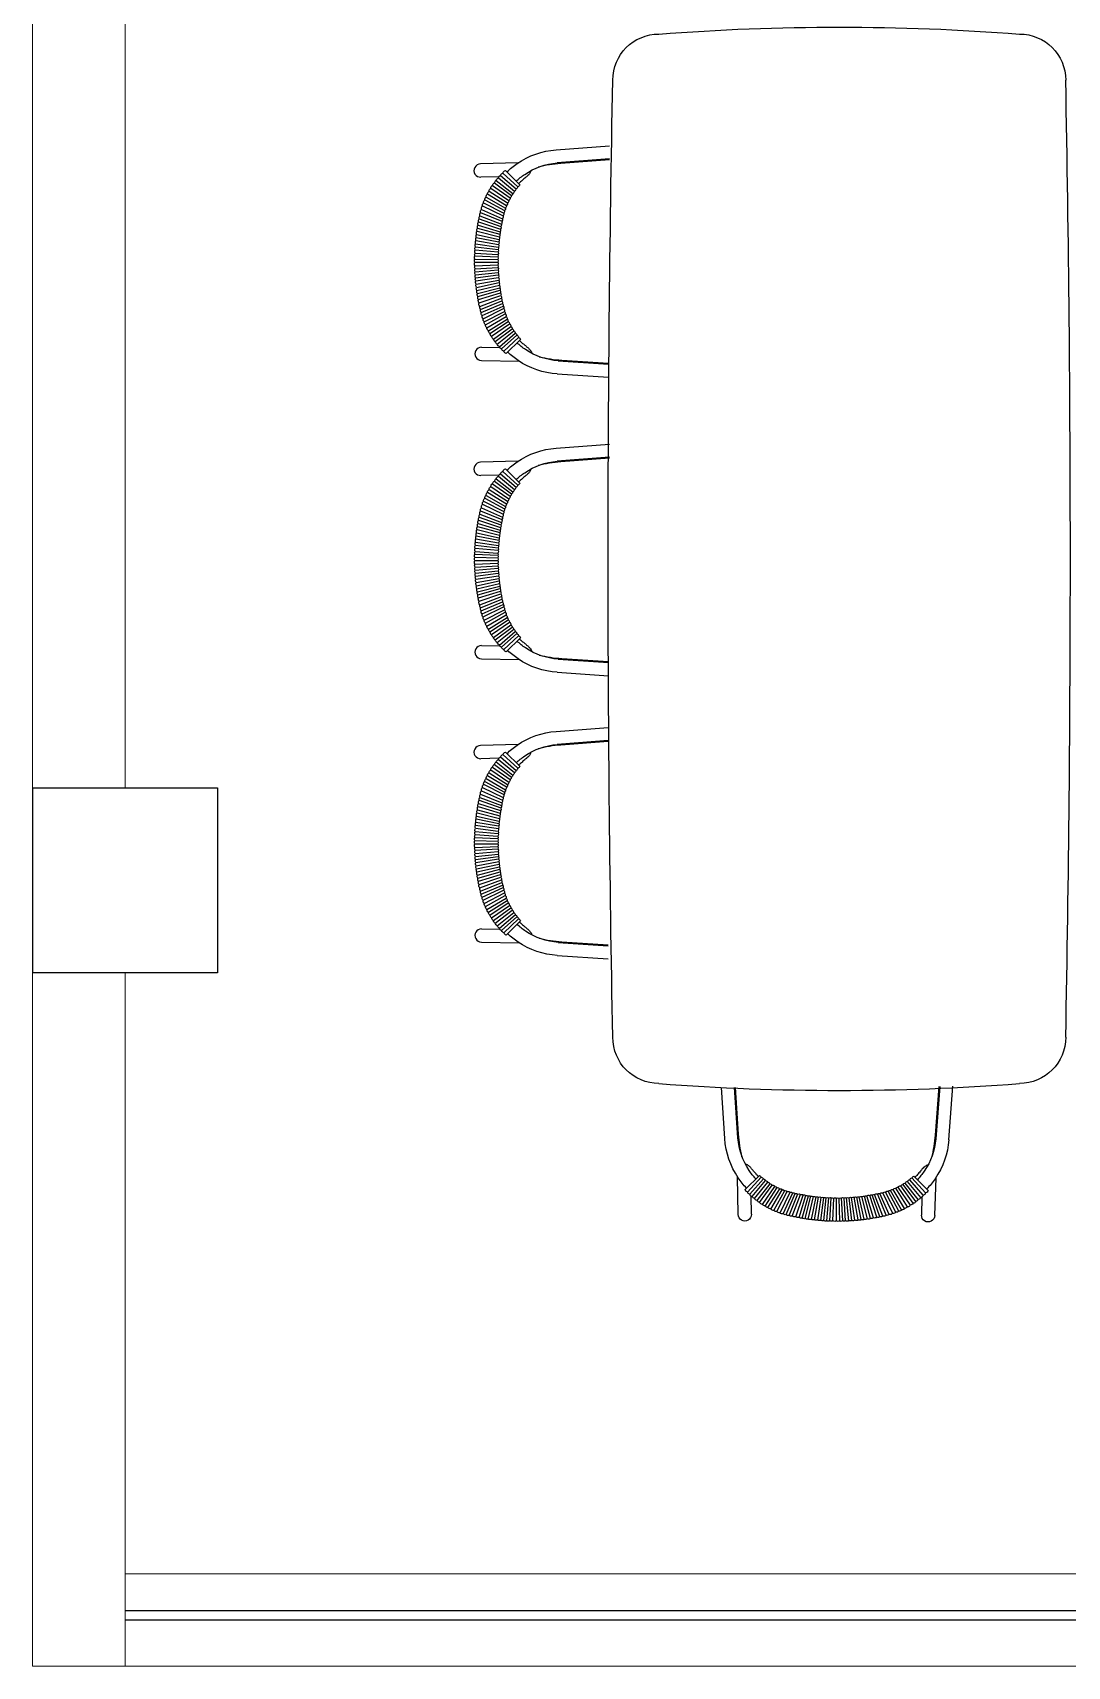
# Model space of a CAD drawing. Header units: millimetres. Extents: x 694231 to 734331, y 4486031 to 4541543.
# Drawn here: x 725362.9 to 725586.8, y 4489926 to 4490279.3 of the extents above; entities that cross this region are included whole.
import ezdxf

# ---------------------------------------------------------------- set-up
doc = ezdxf.new("R2010")
doc.units = ezdxf.units.MM
doc.layers.add('A-BA', color=1, linetype='Continuous')
doc.layers.add('A-TEFRIS', color=251, linetype='Continuous')
doc.layers.add('DBM_w_sld', color=111, linetype='Continuous', lineweight=20)

# ---------------------------------------------------------------- blocks, each defined once
blk = doc.blocks.new('ERT')
at = {"layer": 'A-TEFRIS'}
for p, q in [((15114.2, -9937.55), (15102.65, -9936.66)), ((15102.67, -9939.52), (15113.99, -9940.39)), ((15102.67, -9939.72), (15113.2, -9940.51)), ((15125.17, -9942.05), (15122.09, -9945.1)), ((15122.41, -9940.37), (15130.58, -9940.61)), ((15125.72, -9942.57), (15122.48, -9945.54)), ((15126.22, -9943.08), (15122.86, -9946.01)), ((15126.68, -9943.6), (15123.21, -9946.48)), ((15127.15, -9944.17), (15123.57, -9946.99)), ((15127.55, -9944.69), (15123.86, -9947.45)), ((15127.95, -9945.26), (15124.16, -9947.96)), ((15128.35, -9945.88), (15124.45, -9948.51)), ((15128.72, -9946.49), (15124.71, -9949.05)), ((15126.57, -9943.37), (15130.5, -9943.46)), ((15129.05, -9947.1), (15124.94, -9949.58)), ((15129.37, -9947.77), (15125.16, -9950.16)), ((15129.64, -9948.36), (15125.34, -9950.68)), ((15129.89, -9949), (15125.51, -9951.23)), ((15130.14, -9949.7), (15125.67, -9951.83)), ((15130.37, -9950.44), (15125.81, -9952.45)), ((15130.54, -9951.1), (15125.93, -9953.01)), ((15130.71, -9951.82), (15126.05, -9953.6)), ((15130.84, -9952.45), (15126.14, -9954.12)), ((15130.97, -9953.12), (15126.24, -9954.68)), ((15131.1, -9953.83), (15126.33, -9955.26)), ((15131.22, -9954.5), (15126.41, -9955.82)), ((15131.32, -9955.16), (15126.48, -9956.36)), ((15131.41, -9955.87), (15126.55, -9956.95)), ((15131.49, -9956.5), (15126.6, -9957.46)), ((15131.56, -9957.16), (15126.65, -9958)), ((15131.62, -9957.87), (15126.7, -9958.58)), ((15131.67, -9958.52), (15126.73, -9959.11)), ((15131.71, -9959.18), (15126.76, -9959.65)), ((15131.75, -9959.89), (15126.79, -9960.23)), ((15131.77, -9960.51), (15126.8, -9960.73)), ((15131.68, -9964.61), (15126.74, -9964.08)), ((15131.72, -9963.93), (15126.77, -9963.53)), ((15131.75, -9963.27), (15126.79, -9962.99)), ((15131.77, -9962.63), (15126.8, -9962.46)), ((15131.78, -9961.17), (15126.81, -9961.27)), ((15131.78, -9961.87), (15126.81, -9961.85)), ((15131.24, -9968.64), (15126.42, -9967.38)), ((15131.34, -9967.96), (15126.49, -9966.83)), ((15131.43, -9967.3), (15126.56, -9966.28)), ((15131.51, -9966.62), (15126.61, -9965.73)), ((15131.58, -9965.92), (15126.66, -9965.15)), ((15131.64, -9965.26), (15126.71, -9964.61)), ((15130.22, -9973.42), (15125.69, -9971.34)), ((15130.4, -9972.77), (15125.82, -9970.79)), ((15130.57, -9972.08), (15125.94, -9970.22)), ((15130.72, -9971.41), (15126.05, -9969.67)), ((15130.88, -9970.67), (15126.16, -9969.05)), ((15131.02, -9969.96), (15126.26, -9968.47)), ((15131.13, -9969.29), (15126.34, -9967.92)), ((15128.54, -9977.27), (15124.56, -9974.67)), ((15128.87, -9976.68), (15124.8, -9974.15)), ((15129.19, -9976.04), (15125.02, -9973.6)), ((15129.48, -9975.41), (15125.22, -9973.05)), ((15129.75, -9974.77), (15125.4, -9972.49)), ((15130, -9974.08), (15125.56, -9971.9)), ((15125.52, -9981.13), (15122.31, -9978.12)), ((15126.01, -9980.63), (15122.69, -9977.67)), ((15126.47, -9980.13), (15123.04, -9977.22)), ((15126.93, -9979.59), (15123.38, -9976.73)), ((15127.36, -9979.04), (15123.7, -9976.24)), ((15127.76, -9978.48), (15124, -9975.74)), ((15128.17, -9977.86), (15124.3, -9975.19)), ((15124.98, -9981.63), (15121.92, -9978.55)), ((15130.32, -9980.26), (15126.3, -9980.32)), ((15112.99, -9983.05), (15102.89, -9983.71)), ((15113.78, -9983.18), (15102.89, -9983.91)), ((15130.38, -9983.11), (15122.21, -9983.27)), ((15113.96, -9986.02), (15102.9, -9986.76)), ((15114.2, -10002.08), (15102.65, -10001.19)), ((15102.67, -10004.05), (15113.99, -10004.92)), ((15102.67, -10004.25), (15113.2, -10005.04)), ((15125.17, -10006.58), (15122.09, -10009.63)), ((15122.41, -10004.9), (15130.58, -10005.14)), ((15125.72, -10007.1), (15122.48, -10010.07)), ((15126.22, -10007.61), (15122.86, -10010.54)), ((15126.68, -10008.13), (15123.21, -10011.01)), ((15127.15, -10008.7), (15123.57, -10011.52)), ((15127.55, -10009.22), (15123.86, -10011.98)), ((15127.95, -10009.79), (15124.16, -10012.49)), ((15126.57, -10007.89), (15130.5, -10007.99)), ((15128.35, -10010.41), (15124.45, -10013.04)), ((15128.72, -10011.02), (15124.71, -10013.58)), ((15129.05, -10011.63), (15124.94, -10014.11)), ((15129.37, -10012.3), (15125.16, -10014.69)), ((15129.64, -10012.89), (15125.34, -10015.2)), ((15129.89, -10013.53), (15125.51, -10015.76)), ((15130.14, -10014.23), (15125.67, -10016.36)), ((15130.37, -10014.97), (15125.81, -10016.98)), ((15130.54, -10015.63), (15125.93, -10017.54)), ((15130.71, -10016.35), (15126.05, -10018.13)), ((15130.84, -10016.98), (15126.14, -10018.65)), ((15130.97, -10017.64), (15126.24, -10019.21)), ((15131.1, -10018.36), (15126.33, -10019.79)), ((15131.22, -10019.03), (15126.41, -10020.35)), ((15131.32, -10019.69), (15126.48, -10020.89)), ((15131.41, -10020.4), (15126.55, -10021.48)), ((15131.49, -10021.02), (15126.6, -10021.99)), ((15131.56, -10021.69), (15126.65, -10022.53)), ((15131.62, -10022.39), (15126.7, -10023.11)), ((15131.67, -10023.05), (15126.73, -10023.64)), ((15131.71, -10023.71), (15126.76, -10024.18)), ((15131.75, -10024.42), (15126.79, -10024.76)), ((15131.75, -10027.8), (15126.79, -10027.52)), ((15131.77, -10025.03), (15126.8, -10025.26)), ((15131.77, -10027.16), (15126.8, -10026.99)), ((15131.78, -10025.69), (15126.81, -10025.8)), ((15131.78, -10026.4), (15126.81, -10026.38)), ((15131.34, -10032.49), (15126.49, -10031.35)), ((15131.43, -10031.83), (15126.56, -10030.81)), ((15131.51, -10031.15), (15126.61, -10030.26)), ((15131.58, -10030.45), (15126.66, -10029.68)), ((15131.64, -10029.78), (15126.71, -10029.14)), ((15131.68, -10029.14), (15126.74, -10028.61)), ((15131.72, -10028.46), (15126.77, -10028.06)), ((15130.57, -10036.61), (15125.94, -10034.75)), ((15130.72, -10035.94), (15126.05, -10034.2)), ((15130.88, -10035.2), (15126.16, -10033.58)), ((15131.02, -10034.49), (15126.26, -10033)), ((15131.13, -10033.82), (15126.34, -10032.45)), ((15131.24, -10033.17), (15126.42, -10031.91)), ((15129.19, -10040.57), (15125.02, -10038.13)), ((15129.48, -10039.94), (15125.22, -10037.58)), ((15129.75, -10039.3), (15125.4, -10037.02)), ((15130, -10038.6), (15125.56, -10036.43)), ((15130.22, -10037.95), (15125.69, -10035.87)), ((15130.4, -10037.3), (15125.82, -10035.32)), ((15126.47, -10044.66), (15123.04, -10041.75)), ((15126.93, -10044.12), (15123.38, -10041.26)), ((15127.36, -10043.57), (15123.7, -10040.77)), ((15127.76, -10043.01), (15124, -10040.27)), ((15128.17, -10042.39), (15124.3, -10039.72)), ((15128.54, -10041.8), (15124.56, -10039.2)), ((15128.87, -10041.21), (15124.8, -10038.68)), ((15124.98, -10046.16), (15121.92, -10043.08)), ((15125.52, -10045.65), (15122.31, -10042.65)), ((15126.01, -10045.16), (15122.69, -10042.2)), ((15130.32, -10044.79), (15126.3, -10044.85)), ((15112.99, -10047.58), (15102.89, -10048.23)), ((15113.78, -10047.71), (15102.89, -10048.44)), ((15130.38, -10047.64), (15122.21, -10047.8)), ((15113.96, -10050.55), (15102.9, -10051.29)), ((15114.2, -10063.34), (15102.93, -10062.47)), ((15102.93, -10065.33), (15113.99, -10066.18)), ((15102.93, -10065.53), (15113.2, -10066.3)), ((15122.41, -10066.16), (15130.58, -10066.4)), ((15125.17, -10067.84), (15122.09, -10070.89)), ((15125.72, -10068.36), (15122.48, -10071.33)), ((15126.22, -10068.87), (15122.86, -10071.8)), ((15126.68, -10069.39), (15123.21, -10072.27)), ((15127.15, -10069.96), (15123.57, -10072.78)), ((15126.57, -10069.16), (15130.5, -10069.25)), ((15127.55, -10070.48), (15123.86, -10073.24)), ((15127.95, -10071.05), (15124.16, -10073.75)), ((15128.35, -10071.67), (15124.45, -10074.3)), ((15128.72, -10072.28), (15124.71, -10074.84)), ((15129.05, -10072.89), (15124.94, -10075.37)), ((15129.37, -10073.56), (15125.16, -10075.95)), ((15129.64, -10074.15), (15125.34, -10076.47)), ((15129.89, -10074.79), (15125.51, -10077.02)), ((15130.14, -10075.49), (15125.67, -10077.62)), ((15130.37, -10076.23), (15125.81, -10078.24)), ((15130.54, -10076.89), (15125.93, -10078.8)), ((15130.71, -10077.61), (15126.05, -10079.4)), ((15130.84, -10078.24), (15126.14, -10079.91)), ((15130.97, -10078.91), (15126.24, -10080.47)), ((15131.1, -10079.62), (15126.33, -10081.05)), ((15131.22, -10080.29), (15126.41, -10081.61)), ((15131.32, -10080.96), (15126.48, -10082.15)), ((15131.41, -10081.66), (15126.55, -10082.74)), ((15131.49, -10082.29), (15126.6, -10083.25)), ((15131.56, -10082.95), (15126.65, -10083.79)), ((15131.62, -10083.66), (15126.7, -10084.37)), ((15131.67, -10084.31), (15126.73, -10084.9)), ((15131.71, -10084.97), (15126.76, -10085.44)), ((15131.75, -10085.68), (15126.79, -10086.02)), ((15131.77, -10086.3), (15126.8, -10086.52)), ((15131.78, -10086.96), (15126.81, -10087.06)), ((15131.78, -10087.66), (15126.81, -10087.64)), ((15131.51, -10092.41), (15126.61, -10091.52)), ((15131.58, -10091.71), (15126.66, -10090.94)), ((15131.64, -10091.05), (15126.71, -10090.4)), ((15131.68, -10090.4), (15126.74, -10089.87)), ((15131.72, -10089.72), (15126.77, -10089.32)), ((15131.75, -10089.06), (15126.79, -10088.78)), ((15131.77, -10088.42), (15126.8, -10088.25)), ((15130.88, -10096.46), (15126.16, -10094.84)), ((15131.02, -10095.75), (15126.26, -10094.26)), ((15131.13, -10095.08), (15126.34, -10093.71)), ((15131.24, -10094.43), (15126.42, -10093.17)), ((15131.34, -10093.75), (15126.49, -10092.62)), ((15131.43, -10093.09), (15126.56, -10092.07)), ((15129.75, -10100.56), (15125.4, -10098.28)), ((15130, -10099.87), (15125.56, -10097.69)), ((15130.22, -10099.21), (15125.69, -10097.13)), ((15130.4, -10098.56), (15125.82, -10096.58)), ((15130.57, -10097.87), (15125.94, -10096.01)), ((15130.72, -10097.2), (15126.05, -10095.46)), ((15127.36, -10104.83), (15123.7, -10102.03)), ((15127.76, -10104.27), (15124, -10101.53)), ((15128.17, -10103.65), (15124.3, -10100.98)), ((15128.54, -10103.06), (15124.56, -10100.46)), ((15128.87, -10102.47), (15124.8, -10099.94)), ((15129.19, -10101.83), (15125.02, -10099.39)), ((15129.48, -10101.2), (15125.22, -10098.84)), ((15124.98, -10107.42), (15121.92, -10104.34)), ((15125.52, -10106.92), (15122.31, -10103.91)), ((15126.01, -10106.42), (15122.69, -10103.46)), ((15126.47, -10105.92), (15123.04, -10103.01)), ((15126.93, -10105.38), (15123.38, -10102.52)), ((15112.99, -10108.84), (15102.93, -10109.49)), ((15113.78, -10108.97), (15102.93, -10109.7)), ((15130.38, -10108.9), (15122.21, -10109.06)), ((15130.32, -10106.05), (15126.3, -10106.11)), ((15113.96, -10111.81), (15102.92, -10112.55)), ((15029.24, -10151.66), (15028.36, -10140.11)), ((15031.22, -10140.13), (15032.08, -10151.45)), ((15031.42, -10140.13), (15032.21, -10150.67)), ((15074.74, -10150.46), (15075.4, -10140.35)), ((15074.87, -10151.24), (15075.61, -10140.35)), ((15077.72, -10151.43), (15078.46, -10140.36)), ((15032.07, -10159.88), (15032.31, -10168.05)), ((15033.74, -10162.64), (15036.8, -10159.56)), ((15034.26, -10163.18), (15037.23, -10159.94)), ((15034.78, -10163.68), (15037.7, -10160.32)), ((15035.29, -10164.15), (15038.17, -10160.68)), ((15035.87, -10164.62), (15038.69, -10161.03)), ((15036.38, -10165.01), (15039.15, -10161.33)), ((15036.95, -10165.41), (15039.65, -10161.62)), ((15037.57, -10165.82), (15040.2, -10161.91)), ((15038.19, -10166.18), (15040.74, -10162.17)), ((15068.97, -10166), (15066.36, -10162.03)), ((15069.56, -10165.64), (15066.89, -10161.77)), ((15070.18, -10165.23), (15067.43, -10161.47)), ((15070.73, -10164.82), (15067.93, -10161.17)), ((15071.28, -10164.4), (15068.42, -10160.85)), ((15071.82, -10163.93), (15068.91, -10160.5)), ((15072.33, -10163.47), (15069.36, -10160.15)), ((15072.82, -10162.98), (15069.82, -10159.77)), ((15073.32, -10162.45), (15070.24, -10159.39)), ((15074.81, -10167.84), (15074.97, -10159.67)), ((15035.06, -10164.04), (15035.16, -10167.97)), ((15038.8, -10166.51), (15041.28, -10162.41)), ((15039.46, -10166.84), (15041.85, -10162.63)), ((15040.06, -10167.1), (15042.37, -10162.81)), ((15040.7, -10167.36), (15042.92, -10162.98)), ((15041.39, -10167.61), (15043.52, -10163.13)), ((15042.13, -10167.83), (15044.15, -10163.28)), ((15042.8, -10168.01), (15044.71, -10163.39)), ((15043.51, -10168.17), (15045.3, -10163.51)), ((15044.14, -10168.31), (15045.82, -10163.61)), ((15044.81, -10168.44), (15046.37, -10163.7)), ((15045.52, -10168.57), (15046.96, -10163.8)), ((15046.19, -10168.68), (15047.51, -10163.88)), ((15046.86, -10168.78), (15048.06, -10163.95)), ((15047.57, -10168.88), (15048.64, -10164.02)), ((15048.19, -10168.95), (15049.15, -10164.07)), ((15048.85, -10169.02), (15049.69, -10164.12)), ((15049.56, -10169.09), (15050.27, -10164.16)), ((15050.21, -10169.14), (15050.81, -10164.2)), ((15050.88, -10169.18), (15051.35, -10164.23)), ((15051.58, -10169.21), (15051.92, -10164.25)), ((15052.2, -10169.23), (15052.43, -10164.26)), ((15052.86, -10169.24), (15052.97, -10164.27)), ((15053.56, -10169.24), (15053.54, -10164.27)), ((15054.32, -10169.23), (15054.15, -10164.27)), ((15054.97, -10169.22), (15054.68, -10164.25)), ((15055.63, -10169.19), (15055.22, -10164.23)), ((15056.3, -10169.15), (15055.77, -10164.2)), ((15056.95, -10169.1), (15056.3, -10164.17)), ((15057.61, -10169.05), (15056.84, -10164.13)), ((15058.32, -10168.97), (15057.42, -10164.08)), ((15058.99, -10168.89), (15057.98, -10164.02)), ((15059.66, -10168.81), (15058.52, -10163.96)), ((15060.34, -10168.71), (15059.08, -10163.89)), ((15060.99, -10168.6), (15059.61, -10163.81)), ((15061.65, -10168.48), (15060.16, -10163.73)), ((15062.36, -10168.34), (15060.75, -10163.63)), ((15063.11, -10168.19), (15061.36, -10163.51)), ((15063.78, -10168.04), (15061.92, -10163.4)), ((15064.46, -10167.87), (15062.49, -10163.28)), ((15065.11, -10167.68), (15063.03, -10163.16)), ((15065.77, -10167.47), (15063.59, -10163.02)), ((15066.46, -10167.21), (15064.19, -10162.86)), ((15067.11, -10166.95), (15064.74, -10162.68)), ((15067.74, -10166.66), (15065.29, -10162.49)), ((15068.37, -10166.33), (15065.84, -10162.26)), ((15071.96, -10167.79), (15072.01, -10163.77))]:
    blk.add_line(p, q, dxfattribs=at)
for points in [[(15091.95, -9912.51, 0.038462), (15013.95, -9912.51, -0.034091)], [(15101.95, -10129.5, 0.009662), (15101.95, -9922.51, 23.5)], [(15091.95, -10139.5, -0.038462), (15013.95, -10139.5, 0.034091)]]:
    blk.add_lwpolyline(points, format="xyb", dxfattribs=at)
for centre, radius, start, end in [((15091.95, -9922.51), 10, 0, 90), ((15112.92, -9954.6), 17.1, 55.4467, 85.7228), ((15112.92, -9954.6), 14.25, 55.4467, 85.7228), ((15112.38, -9955.38), 15.2, 46.5129, 55.4467), ((15112.38, -9955.38), 18.05, 46.2302, 55.4467), ((15124.95, -9942.83), 0.816, 18.9358, 73.9358), ((15125.47, -9943.3), 0.775, 16.6038, 71.6038), ((15125.95, -9943.79), 0.753, 14.3647, 69.3647), ((15122.7, -9944.95), 0.627, 193.9107, 248.9107), ((15112.38, -9955.38), 14.46, 46.5851, 46.9327), ((15123.12, -9945.41), 0.655, 191.6785, 246.6785), ((15123.48, -9945.9), 0.635, 189.4324, 244.4324), ((15123.88, -9946.39), 0.677, 187.1479, 242.1479), ((15126.37, -9944.34), 0.804, 12.0829, 67.0829), ((15126.85, -9944.81), 0.706, 9.8701, 64.8701), ((15127.2, -9945.36), 0.753, 7.7321, 62.7321), ((15127.55, -9945.96), 0.804, 5.4506, 60.4506), ((15127.95, -9946.53), 0.77, 3.144, 58.144), ((15128.29, -9947.11), 0.752, 0.9133, 55.9133), ((15124.16, -9946.94), 0.594, 184.9344, 239.9344), ((15124.49, -9947.42), 0.633, 182.7978, 237.7978), ((15124.83, -9947.95), 0.675, 180.5197, 235.5197), ((15125.09, -9948.53), 0.646, 178.2188, 233.2188), ((15125.34, -9949.09), 0.631, 175.9956, 230.9956), ((15125.61, -9949.66), 0.672, 173.7273, 228.7273), ((15125.75, -9950.25), 0.589, 171.5315, 226.5315), ((15128.57, -9947.75), 0.802, 358.6351, 53.6351), ((15128.93, -9948.32), 0.704, 356.4276, 51.4276), ((15129.15, -9948.93), 0.75, 354.2968, 49.2968), ((15129.35, -9949.59), 0.8, 352.0249, 47.0249), ((15129.55, -9950.29), 0.834, 349.6296, 44.6296), ((15125.96, -9950.79), 0.627, 169.414, 224.414), ((15126.16, -9951.38), 0.668, 167.1585, 222.1585), ((15126.34, -9952), 0.695, 165.3558, 220.3558), ((15126.41, -9952.62), 0.618, 164.5266, 219.5266), ((15126.56, -9953.19), 0.656, 163.7381, 218.7381), ((15126.59, -9953.77), 0.572, 162.9783, 217.9783), ((15129.81, -9950.94), 0.747, 347.312, 42.312), ((15129.94, -9951.62), 0.795, 345.4525, 40.4525), ((15130.17, -9952.26), 0.695, 344.5457, 39.5457), ((15130.27, -9952.91), 0.738, 343.7147, 38.7147), ((15130.35, -9953.6), 0.784, 342.8317, 37.8317), ((15126.72, -9954.31), 0.607, 162.2489, 217.2489), ((15126.85, -9954.88), 0.644, 161.4749, 216.4749), ((15126.9, -9955.46), 0.605, 160.7018, 215.7018), ((15126.97, -9956.02), 0.597, 159.9577, 214.9577), ((15127.08, -9956.59), 0.635, 159.1954, 214.1954), ((15127.07, -9957.15), 0.555, 158.4591, 213.4591), ((15130.51, -9954.27), 0.738, 341.9488, 36.9488), ((15130.63, -9954.93), 0.728, 341.0982, 36.0982), ((15130.68, -9955.61), 0.775, 340.2259, 35.2259), ((15130.85, -9956.26), 0.678, 339.3828, 34.3828), ((15130.89, -9956.89), 0.722, 338.5706, 33.5706), ((15130.91, -9957.57), 0.769, 337.706, 32.706), ((15127.15, -9957.68), 0.59, 157.7504, 212.7504), ((15127.23, -9958.24), 0.628, 156.9965, 211.9965), ((15127.23, -9958.81), 0.581, 156.2482, 211.2482), ((15127.27, -9959.35), 0.585, 155.5264, 210.5264), ((15127.33, -9959.92), 0.624, 154.7779, 209.7779), ((15127.28, -9960.47), 0.547, 154.0533, 209.0533), ((15127.32, -9960.99), 0.583, 153.3539, 208.3539), ((15131.02, -9958.24), 0.711, 336.8474, 31.8474), ((15131.06, -9958.89), 0.717, 336.0186, 31.0186), ((15131.05, -9959.57), 0.765, 335.159, 30.159), ((15131.16, -9960.22), 0.67, 334.3265, 29.3265), ((15131.14, -9960.85), 0.715, 333.5228, 28.5228), ((15127.23, -9964.38), 0.573, 148.8713, 203.8713), ((15127.28, -9963.83), 0.6, 149.5971, 204.5971), ((15127.29, -9963.28), 0.584, 150.3295, 205.3295), ((15127.39, -9962.16), 0.665, 151.8111, 206.8111), ((15127.3, -9962.74), 0.573, 151.0451, 206.0451), ((15127.36, -9961.56), 0.622, 152.608, 207.608), ((15131.05, -9964.23), 0.735, 329.2056, 24.2056), ((15131.1, -9963.57), 0.715, 330.047, 25.047), ((15131.14, -9962.93), 0.699, 330.8675, 25.8675), ((15131.05, -9962.24), 0.818, 331.748, 26.748), ((15131.1, -9961.52), 0.763, 332.6655, 27.6655), ((15126.9, -9967.72), 0.585, 144.4146, 199.4146), ((15126.99, -9967.17), 0.61, 145.1542, 200.1542), ((15127.05, -9966.61), 0.592, 145.8985, 200.8985), ((15127.12, -9966.06), 0.604, 146.639, 201.639), ((15127.19, -9965.49), 0.628, 147.4016, 202.4016), ((15127.2, -9964.92), 0.587, 148.1535, 203.1535), ((15130.75, -9967.55), 0.724, 324.962, 19.962), ((15130.82, -9966.88), 0.739, 325.8106, 20.8106), ((15130.87, -9966.2), 0.769, 326.6851, 21.6851), ((15130.97, -9965.53), 0.718, 327.5479, 22.5479), ((15131.04, -9964.89), 0.702, 328.372, 23.372), ((15126.16, -9971.75), 0.624, 138.9596, 193.9596), ((15126.28, -9971.18), 0.606, 139.7615, 194.7615), ((15126.43, -9970.62), 0.631, 140.5273, 195.5273), ((15126.52, -9970.05), 0.611, 141.2961, 196.2961), ((15126.7, -9969.47), 0.677, 142.0933, 197.0933), ((15126.77, -9968.86), 0.644, 142.9111, 197.9111), ((15126.83, -9968.27), 0.6, 143.6813, 198.6813), ((15130, -9971.6), 0.742, 319.705, 14.705), ((15130.09, -9970.89), 0.823, 320.6132, 15.6132), ((15130.26, -9970.18), 0.784, 321.5459, 16.5459), ((15130.44, -9969.51), 0.731, 322.4253, 17.4253), ((15130.56, -9968.87), 0.713, 323.2635, 18.2635), ((15130.64, -9968.21), 0.745, 324.1097, 19.1097), ((15124.93, -9975.18), 0.632, 126.0576, 181.0576), ((15125.18, -9974.64), 0.617, 128.2321, 183.2321), ((15125.44, -9974.09), 0.646, 130.432, 185.432), ((15125.64, -9973.51), 0.629, 132.6514, 187.6514), ((15125.84, -9972.94), 0.633, 134.8476, 189.8476), ((15126.05, -9972.35), 0.668, 137.113, 192.113), ((15128.99, -9974.83), 0.757, 309.9636, 4.9636), ((15129.21, -9974.18), 0.8, 312.2453, 7.2453), ((15129.48, -9973.54), 0.748, 314.5145, 9.5145), ((15129.69, -9972.92), 0.731, 316.6832, 11.6832), ((15129.83, -9972.26), 0.765, 318.6834, 13.6834), ((15122.53, -9978.71), 0.624, 110.4868, 165.4868), ((15122.93, -9978.26), 0.635, 112.6792, 167.6792), ((15123.3, -9977.78), 0.622, 114.8669, 169.8669), ((15123.68, -9977.31), 0.651, 117.0822, 172.0822), ((15124.01, -9976.79), 0.634, 119.3192, 174.3192), ((15124.33, -9976.27), 0.627, 121.5146, 176.5146), ((15124.68, -9975.75), 0.675, 123.7821, 178.7821), ((15127.03, -9978.37), 0.746, 296.58, 351.58), ((15127.38, -9977.78), 0.804, 298.8509, 353.8509), ((15127.79, -9977.22), 0.752, 301.1318, 356.1318), ((15128.13, -9976.66), 0.736, 303.3136, 358.3136), ((15128.42, -9976.05), 0.771, 305.5228, 0.5228), ((15128.73, -9975.45), 0.751, 307.7538, 2.7538), ((15112.85, -9968.96), 14.25, 273.7228, 303.9989), ((15112.32, -9968.17), 15.2, 303.9989, 312.9328), ((15112.32, -9968.17), 14.46, 312.513, 312.8183), ((15112.32, -9968.17), 18.05, 303.9989, 313.2155), ((15124.77, -9980.86), 0.797, 285.4812, 340.4812), ((15125.29, -9980.41), 0.752, 287.7519, 342.7519), ((15125.76, -9979.94), 0.737, 289.9349, 344.9349), ((15126.18, -9979.42), 0.773, 292.1473, 347.1473), ((15126.62, -9978.9), 0.753, 294.3835, 349.3835), ((15112.85, -9968.96), 17.1, 273.7228, 303.9989), ((15112.92, -10019.13), 17.1, 55.4467, 85.7228), ((15112.92, -10019.13), 14.25, 55.4467, 85.7228), ((15112.38, -10019.91), 18.05, 46.2302, 55.4467), ((15124.95, -10007.36), 0.816, 18.9358, 73.9358), ((15112.38, -10019.91), 15.2, 46.5129, 55.4467), ((15122.7, -10009.48), 0.627, 193.9107, 248.9107), ((15112.38, -10019.91), 14.46, 46.5851, 46.9327), ((15123.12, -10009.94), 0.655, 191.6785, 246.6785), ((15125.47, -10007.83), 0.775, 16.6038, 71.6038), ((15125.95, -10008.32), 0.753, 14.3647, 69.3647), ((15126.37, -10008.87), 0.804, 12.0829, 67.0829), ((15126.85, -10009.34), 0.706, 9.8701, 64.8701), ((15127.2, -10009.89), 0.753, 7.7321, 62.7321), ((15127.55, -10010.49), 0.804, 5.4506, 60.4506), ((15123.48, -10010.43), 0.635, 189.4324, 244.4324), ((15123.88, -10010.92), 0.677, 187.1479, 242.1479), ((15124.16, -10011.47), 0.594, 184.9344, 239.9344), ((15124.49, -10011.95), 0.633, 182.7978, 237.7978), ((15124.83, -10012.48), 0.675, 180.5197, 235.5197), ((15125.09, -10013.06), 0.646, 178.2188, 233.2188), ((15125.34, -10013.62), 0.631, 175.9956, 230.9956), ((15127.95, -10011.06), 0.77, 3.144, 58.144), ((15128.29, -10011.64), 0.752, 0.9133, 55.9133), ((15128.57, -10012.28), 0.802, 358.6351, 53.6351), ((15128.93, -10012.85), 0.704, 356.4276, 51.4276), ((15129.15, -10013.46), 0.75, 354.2968, 49.2968), ((15129.35, -10014.12), 0.8, 352.0249, 47.0249), ((15125.61, -10014.18), 0.672, 173.7273, 228.7273), ((15125.75, -10014.78), 0.589, 171.5315, 226.5315), ((15125.96, -10015.32), 0.627, 169.414, 224.414), ((15126.16, -10015.91), 0.668, 167.1585, 222.1585), ((15126.34, -10016.53), 0.695, 165.3558, 220.3558), ((15126.41, -10017.15), 0.618, 164.5266, 219.5266), ((15129.55, -10014.82), 0.834, 349.6296, 44.6296), ((15129.81, -10015.47), 0.747, 347.312, 42.312), ((15129.94, -10016.15), 0.795, 345.4525, 40.4525), ((15130.17, -10016.79), 0.695, 344.5457, 39.5457), ((15130.27, -10017.44), 0.738, 343.7147, 38.7147), ((15126.56, -10017.72), 0.656, 163.7381, 218.7381), ((15126.59, -10018.3), 0.572, 162.9783, 217.9783), ((15126.72, -10018.84), 0.607, 162.2489, 217.2489), ((15126.85, -10019.41), 0.644, 161.4749, 216.4749), ((15126.9, -10019.99), 0.605, 160.7018, 215.7018), ((15126.97, -10020.55), 0.597, 159.9577, 214.9577), ((15127.08, -10021.12), 0.635, 159.1954, 214.1954), ((15130.35, -10018.13), 0.784, 342.8317, 37.8317), ((15130.51, -10018.8), 0.738, 341.9488, 36.9488), ((15130.63, -10019.46), 0.728, 341.0982, 36.0982), ((15130.68, -10020.14), 0.775, 340.2259, 35.2259), ((15130.85, -10020.79), 0.678, 339.3828, 34.3828), ((15127.07, -10021.68), 0.555, 158.4591, 213.4591), ((15127.15, -10022.21), 0.59, 157.7504, 212.7504), ((15127.23, -10022.77), 0.628, 156.9965, 211.9965), ((15127.23, -10023.34), 0.581, 156.2482, 211.2482), ((15127.27, -10023.88), 0.585, 155.5264, 210.5264), ((15127.33, -10024.45), 0.624, 154.7779, 209.7779), ((15130.89, -10021.42), 0.722, 338.5706, 33.5706), ((15130.91, -10022.1), 0.769, 337.706, 32.706), ((15131.02, -10022.77), 0.711, 336.8474, 31.8474), ((15131.06, -10023.42), 0.717, 336.0186, 31.0186), ((15131.05, -10024.09), 0.765, 335.159, 30.159), ((15131.16, -10024.74), 0.67, 334.3265, 29.3265), ((15127.29, -10027.81), 0.584, 150.3295, 205.3295), ((15127.28, -10025), 0.547, 154.0533, 209.0533), ((15127.39, -10026.69), 0.665, 151.8111, 206.8111), ((15127.3, -10027.27), 0.573, 151.0451, 206.0451), ((15127.32, -10025.52), 0.583, 153.3539, 208.3539), ((15127.36, -10026.09), 0.622, 152.608, 207.608), ((15131.1, -10028.1), 0.715, 330.047, 25.047), ((15131.14, -10027.46), 0.699, 330.8675, 25.8675), ((15131.14, -10025.38), 0.715, 333.5228, 28.5228), ((15131.05, -10026.77), 0.818, 331.748, 26.748), ((15131.1, -10026.05), 0.763, 332.6655, 27.6655), ((15126.99, -10031.7), 0.61, 145.1542, 200.1542), ((15127.05, -10031.14), 0.592, 145.8985, 200.8985), ((15127.12, -10030.59), 0.604, 146.639, 201.639), ((15127.19, -10030.02), 0.628, 147.4016, 202.4016), ((15127.2, -10029.45), 0.587, 148.1535, 203.1535), ((15127.23, -10028.91), 0.573, 148.8713, 203.8713), ((15127.28, -10028.36), 0.6, 149.5971, 204.5971), ((15130.82, -10031.41), 0.739, 325.8106, 20.8106), ((15130.87, -10030.73), 0.769, 326.6851, 21.6851), ((15130.97, -10030.06), 0.718, 327.5479, 22.5479), ((15131.04, -10029.42), 0.702, 328.372, 23.372), ((15131.05, -10028.76), 0.735, 329.2056, 24.2056), ((15126.43, -10035.15), 0.631, 140.5273, 195.5273), ((15126.52, -10034.58), 0.611, 141.2961, 196.2961), ((15126.7, -10034), 0.677, 142.0933, 197.0933), ((15126.77, -10033.38), 0.644, 142.9111, 197.9111), ((15126.83, -10032.8), 0.6, 143.6813, 198.6813), ((15126.9, -10032.25), 0.585, 144.4146, 199.4146), ((15130.26, -10034.71), 0.784, 321.5459, 16.5459), ((15130.44, -10034.04), 0.731, 322.4253, 17.4253), ((15130.56, -10033.4), 0.713, 323.2635, 18.2635), ((15130.64, -10032.74), 0.745, 324.1097, 19.1097), ((15130.75, -10032.08), 0.724, 324.962, 19.962), ((15125.44, -10038.62), 0.646, 130.432, 185.432), ((15125.64, -10038.04), 0.629, 132.6514, 187.6514), ((15125.84, -10037.47), 0.633, 134.8476, 189.8476), ((15126.05, -10036.88), 0.668, 137.113, 192.113), ((15126.16, -10036.28), 0.624, 138.9596, 193.9596), ((15126.28, -10035.71), 0.606, 139.7615, 194.7615), ((15129.48, -10038.07), 0.748, 314.5145, 9.5145), ((15129.69, -10037.45), 0.731, 316.6832, 11.6832), ((15129.83, -10036.79), 0.765, 318.6834, 13.6834), ((15130, -10036.13), 0.742, 319.705, 14.705), ((15130.09, -10035.42), 0.823, 320.6132, 15.6132), ((15123.3, -10042.31), 0.622, 114.8669, 169.8669), ((15123.68, -10041.83), 0.651, 117.0822, 172.0822), ((15124.01, -10041.32), 0.634, 119.3192, 174.3192), ((15124.33, -10040.8), 0.627, 121.5146, 176.5146), ((15124.68, -10040.28), 0.675, 123.7821, 178.7821), ((15124.93, -10039.71), 0.632, 126.0576, 181.0576), ((15125.18, -10039.16), 0.617, 128.2321, 183.2321), ((15127.79, -10041.75), 0.752, 301.1318, 356.1318), ((15128.13, -10041.19), 0.736, 303.3136, 358.3136), ((15128.42, -10040.58), 0.771, 305.5228, 0.5228), ((15128.73, -10039.98), 0.751, 307.7538, 2.7538), ((15128.99, -10039.36), 0.757, 309.9636, 4.9636), ((15129.21, -10038.71), 0.8, 312.2453, 7.2453), ((15112.85, -10033.49), 14.25, 273.7228, 303.9989), ((15112.32, -10032.7), 15.2, 303.9989, 312.9328), ((15122.53, -10043.24), 0.624, 110.4868, 165.4868), ((15112.32, -10032.7), 14.46, 312.513, 312.8183), ((15122.93, -10042.79), 0.635, 112.6792, 167.6792), ((15125.29, -10044.94), 0.752, 287.7519, 342.7519), ((15125.76, -10044.47), 0.737, 289.9349, 344.9349), ((15126.18, -10043.94), 0.773, 292.1473, 347.1473), ((15126.62, -10043.43), 0.753, 294.3835, 349.3835), ((15127.03, -10042.9), 0.746, 296.58, 351.58), ((15127.38, -10042.31), 0.804, 298.8509, 353.8509), ((15112.85, -10033.49), 17.1, 273.7228, 303.9989), ((15112.32, -10032.7), 18.05, 303.9989, 313.2155), ((15124.77, -10045.39), 0.797, 285.4812, 340.4812), ((15112.92, -10080.39), 14.25, 55.4467, 85.7228), ((15112.92, -10080.39), 17.1, 55.4467, 85.7228), ((15112.38, -10081.17), 18.05, 46.2302, 55.4467), ((15112.38, -10081.17), 15.2, 46.5129, 55.4467), ((15124.95, -10068.62), 0.816, 18.9358, 73.9358), ((15125.47, -10069.09), 0.775, 16.6038, 71.6038), ((15125.95, -10069.58), 0.753, 14.3647, 69.3647), ((15126.37, -10070.13), 0.804, 12.0829, 67.0829), ((15126.85, -10070.6), 0.706, 9.8701, 64.8701), ((15122.7, -10070.74), 0.627, 193.9107, 248.9107), ((15112.38, -10081.17), 14.46, 46.5851, 46.9327), ((15123.12, -10071.2), 0.655, 191.6785, 246.6785), ((15123.48, -10071.69), 0.635, 189.4324, 244.4324), ((15123.88, -10072.18), 0.677, 187.1479, 242.1479), ((15124.16, -10072.73), 0.594, 184.9344, 239.9344), ((15124.49, -10073.21), 0.633, 182.7978, 237.7978), ((15124.83, -10073.74), 0.675, 180.5197, 235.5197), ((15127.2, -10071.15), 0.753, 7.7321, 62.7321), ((15127.55, -10071.75), 0.804, 5.4506, 60.4506), ((15127.95, -10072.32), 0.77, 3.144, 58.144), ((15128.29, -10072.9), 0.752, 0.9133, 55.9133), ((15128.57, -10073.54), 0.802, 358.6351, 53.6351), ((15128.93, -10074.11), 0.704, 356.4276, 51.4276), ((15125.09, -10074.32), 0.646, 178.2188, 233.2188), ((15125.34, -10074.88), 0.631, 175.9956, 230.9956), ((15125.61, -10075.45), 0.672, 173.7273, 228.7273), ((15125.75, -10076.04), 0.589, 171.5315, 226.5315), ((15125.96, -10076.58), 0.627, 169.414, 224.414), ((15126.16, -10077.17), 0.668, 167.1585, 222.1585), ((15129.15, -10074.72), 0.75, 354.2968, 49.2968), ((15129.35, -10075.38), 0.8, 352.0249, 47.0249), ((15129.55, -10076.08), 0.834, 349.6296, 44.6296), ((15129.81, -10076.73), 0.747, 347.312, 42.312), ((15129.94, -10077.41), 0.795, 345.4525, 40.4525), ((15126.34, -10077.79), 0.695, 165.3558, 220.3558), ((15126.41, -10078.41), 0.618, 164.5266, 219.5266), ((15126.56, -10078.99), 0.656, 163.7381, 218.7381), ((15126.59, -10079.56), 0.572, 162.9783, 217.9783), ((15126.72, -10080.1), 0.607, 162.2489, 217.2489), ((15126.85, -10080.67), 0.644, 161.4749, 216.4749), ((15130.17, -10078.05), 0.695, 344.5457, 39.5457), ((15130.27, -10078.7), 0.738, 343.7147, 38.7147), ((15130.35, -10079.39), 0.784, 342.8317, 37.8317), ((15130.51, -10080.06), 0.738, 341.9488, 36.9488), ((15130.63, -10080.72), 0.728, 341.0982, 36.0982), ((15130.68, -10081.4), 0.775, 340.2259, 35.2259), ((15126.9, -10081.25), 0.605, 160.7018, 215.7018), ((15126.97, -10081.81), 0.597, 159.9577, 214.9577), ((15127.08, -10082.38), 0.635, 159.1954, 214.1954), ((15127.07, -10082.94), 0.555, 158.4591, 213.4591), ((15127.15, -10083.47), 0.59, 157.7504, 212.7504), ((15127.23, -10084.03), 0.628, 156.9965, 211.9965), ((15127.23, -10084.6), 0.581, 156.2482, 211.2482), ((15130.85, -10082.05), 0.678, 339.3828, 34.3828), ((15130.89, -10082.69), 0.722, 338.5706, 33.5706), ((15130.91, -10083.36), 0.769, 337.706, 32.706), ((15131.02, -10084.03), 0.711, 336.8474, 31.8474), ((15131.06, -10084.68), 0.717, 336.0186, 31.0186), ((15127.27, -10085.15), 0.585, 155.5264, 210.5264), ((15127.33, -10085.71), 0.624, 154.7779, 209.7779), ((15127.28, -10086.26), 0.547, 154.0533, 209.0533), ((15127.39, -10087.95), 0.665, 151.8111, 206.8111), ((15127.32, -10086.78), 0.583, 153.3539, 208.3539), ((15127.36, -10087.35), 0.622, 152.608, 207.608), ((15131.05, -10085.36), 0.765, 335.159, 30.159), ((15131.16, -10086.01), 0.67, 334.3265, 29.3265), ((15131.14, -10086.64), 0.715, 333.5228, 28.5228), ((15131.05, -10088.03), 0.818, 331.748, 26.748), ((15131.1, -10087.31), 0.763, 332.6655, 27.6655), ((15127.12, -10091.85), 0.604, 146.639, 201.639), ((15127.19, -10091.28), 0.628, 147.4016, 202.4016), ((15127.2, -10090.71), 0.587, 148.1535, 203.1535), ((15127.23, -10090.17), 0.573, 148.8713, 203.8713), ((15127.28, -10089.62), 0.6, 149.5971, 204.5971), ((15127.29, -10089.07), 0.584, 150.3295, 205.3295), ((15127.3, -10088.53), 0.573, 151.0451, 206.0451), ((15130.97, -10091.32), 0.718, 327.5479, 22.5479), ((15131.04, -10090.68), 0.702, 328.372, 23.372), ((15131.05, -10090.02), 0.735, 329.2056, 24.2056), ((15131.1, -10089.36), 0.715, 330.047, 25.047), ((15131.14, -10088.72), 0.699, 330.8675, 25.8675), ((15126.7, -10095.26), 0.677, 142.0933, 197.0933), ((15126.77, -10094.65), 0.644, 142.9111, 197.9111), ((15126.83, -10094.06), 0.6, 143.6813, 198.6813), ((15126.9, -10093.52), 0.585, 144.4146, 199.4146), ((15126.99, -10092.96), 0.61, 145.1542, 200.1542), ((15127.05, -10092.4), 0.592, 145.8985, 200.8985), ((15130.44, -10095.3), 0.731, 322.4253, 17.4253), ((15130.56, -10094.66), 0.713, 323.2635, 18.2635), ((15130.64, -10094), 0.745, 324.1097, 19.1097), ((15130.75, -10093.34), 0.724, 324.962, 19.962), ((15130.82, -10092.68), 0.739, 325.8106, 20.8106), ((15130.87, -10091.99), 0.769, 326.6851, 21.6851), ((15125.84, -10098.73), 0.633, 134.8476, 189.8476), ((15126.05, -10098.14), 0.668, 137.113, 192.113), ((15126.16, -10097.54), 0.624, 138.9596, 193.9596), ((15126.28, -10096.97), 0.606, 139.7615, 194.7615), ((15126.43, -10096.41), 0.631, 140.5273, 195.5273), ((15126.52, -10095.84), 0.611, 141.2961, 196.2961), ((15129.69, -10098.71), 0.731, 316.6832, 11.6832), ((15129.83, -10098.05), 0.765, 318.6834, 13.6834), ((15130, -10097.39), 0.742, 319.705, 14.705), ((15130.09, -10096.68), 0.823, 320.6132, 15.6132), ((15130.26, -10095.97), 0.784, 321.5459, 16.5459), ((15124.01, -10102.58), 0.634, 119.3192, 174.3192), ((15124.33, -10102.06), 0.627, 121.5146, 176.5146), ((15124.68, -10101.54), 0.675, 123.7821, 178.7821), ((15124.93, -10100.97), 0.632, 126.0576, 181.0576), ((15125.18, -10100.43), 0.617, 128.2321, 183.2321), ((15125.44, -10099.88), 0.646, 130.432, 185.432), ((15125.64, -10099.3), 0.629, 132.6514, 187.6514), ((15128.42, -10101.84), 0.771, 305.5228, 0.5228), ((15128.73, -10101.24), 0.751, 307.7538, 2.7538), ((15128.99, -10100.62), 0.757, 309.9636, 4.9636), ((15129.21, -10099.97), 0.8, 312.2453, 7.2453), ((15129.48, -10099.33), 0.748, 314.5145, 9.5145), ((15112.32, -10093.96), 15.2, 303.9989, 312.9328), ((15122.53, -10104.5), 0.624, 110.4868, 165.4868), ((15112.32, -10093.96), 14.46, 312.513, 312.8183), ((15122.93, -10104.05), 0.635, 112.6792, 167.6792), ((15123.3, -10103.57), 0.622, 114.8669, 169.8669), ((15123.68, -10103.1), 0.651, 117.0822, 172.0822), ((15126.18, -10105.21), 0.773, 292.1473, 347.1473), ((15126.62, -10104.69), 0.753, 294.3835, 349.3835), ((15127.03, -10104.16), 0.746, 296.58, 351.58), ((15127.38, -10103.57), 0.804, 298.8509, 353.8509), ((15127.79, -10103.01), 0.752, 301.1318, 356.1318), ((15128.13, -10102.45), 0.736, 303.3136, 358.3136), ((15112.85, -10094.75), 14.25, 273.7228, 303.9989), ((15112.85, -10094.75), 17.1, 273.7228, 303.9989), ((15112.32, -10093.96), 18.05, 303.9989, 313.2155), ((15124.77, -10106.65), 0.797, 285.4812, 340.4812), ((15125.29, -10106.2), 0.752, 287.7519, 342.7519), ((15125.76, -10105.73), 0.737, 289.9349, 344.9349), ((15091.95, -10129.5), 10, 270, 0), ((15046.29, -10150.39), 14.25, 184.2772, 214.5533), ((15060.65, -10150.32), 14.25, 326.0011, 356.2772), ((15060.65, -10150.32), 17.1, 326.0011, 356.2772), ((15046.29, -10150.39), 17.1, 184.2772, 214.5533), ((15047.08, -10149.85), 15.2, 214.5533, 223.4871), ((15059.87, -10149.79), 15.2, 317.0672, 326.0011), ((15047.08, -10149.85), 18.05, 214.5533, 223.7698), ((15047.08, -10149.85), 14.46, 223.0673, 223.4149), ((15036.65, -10160.17), 0.627, 21.0893, 76.0893), ((15037.1, -10160.58), 0.655, 23.3215, 78.3215), ((15037.6, -10160.95), 0.635, 25.5676, 80.5676), ((15038.09, -10161.35), 0.677, 27.8521, 82.8521), ((15038.63, -10161.62), 0.594, 30.0656, 85.0656), ((15039.12, -10161.96), 0.633, 32.2022, 87.2022), ((15039.65, -10162.3), 0.675, 34.4803, 89.4803), ((15040.22, -10162.56), 0.646, 36.7812, 91.7812), ((15040.79, -10162.8), 0.631, 39.0044, 94.0044), ((15066.33, -10162.64), 0.617, 86.7679, 141.7679), ((15066.87, -10162.4), 0.632, 88.9424, 143.9424), ((15067.45, -10162.14), 0.675, 91.2179, 146.2179), ((15067.97, -10161.8), 0.627, 93.4854, 148.4854), ((15068.48, -10161.48), 0.634, 95.6808, 150.6808), ((15069, -10161.15), 0.651, 97.9178, 152.9178), ((15069.47, -10160.76), 0.622, 100.1331, 155.1331), ((15069.95, -10160.4), 0.635, 102.3208, 157.3208), ((15070.4, -10159.99), 0.624, 104.5132, 159.5132), ((15059.87, -10149.79), 14.46, 317.1817, 317.487), ((15059.87, -10149.79), 18.05, 316.7845, 326.0011), ((15034.53, -10162.41), 0.816, 196.0642, 251.0642), ((15035, -10162.94), 0.775, 198.3962, 253.3962), ((15035.48, -10163.42), 0.753, 200.6353, 255.6353), ((15036.03, -10163.83), 0.804, 202.9171, 257.9171), ((15036.5, -10164.32), 0.706, 205.1299, 260.1299), ((15037.05, -10164.67), 0.753, 207.2679, 262.2679), ((15037.65, -10165.02), 0.804, 209.5494, 264.5494), ((15041.35, -10163.07), 0.672, 41.2727, 96.2727), ((15041.94, -10163.21), 0.589, 43.4685, 98.4685), ((15042.48, -10163.42), 0.627, 45.586, 100.586), ((15043.07, -10163.63), 0.668, 47.8415, 102.8415), ((15043.7, -10163.81), 0.695, 49.6442, 104.6442), ((15044.31, -10163.87), 0.618, 50.4734, 105.4734), ((15044.89, -10164.02), 0.656, 51.2619, 106.2619), ((15045.47, -10164.06), 0.572, 52.0217, 107.0217), ((15046, -10164.19), 0.607, 52.7511, 107.7511), ((15046.58, -10164.31), 0.644, 53.5251, 108.5251), ((15047.16, -10164.37), 0.605, 54.2982, 109.2982), ((15047.72, -10164.44), 0.597, 55.0423, 110.0423), ((15048.28, -10164.54), 0.635, 55.8046, 110.8046), ((15048.84, -10164.53), 0.555, 56.5409, 111.5409), ((15049.37, -10164.62), 0.59, 57.2496, 112.2496), ((15049.94, -10164.7), 0.628, 58.0035, 113.0035), ((15050.5, -10164.7), 0.581, 58.7518, 113.7518), ((15051.05, -10164.73), 0.585, 59.4736, 114.4736), ((15051.61, -10164.79), 0.624, 60.2221, 115.2221), ((15052.16, -10164.74), 0.547, 60.9467, 115.9467), ((15052.69, -10164.79), 0.583, 61.6461, 116.6461), ((15053.25, -10164.83), 0.622, 62.392, 117.392), ((15053.85, -10164.86), 0.665, 63.1889, 118.1889), ((15054.43, -10164.77), 0.573, 63.9549, 118.9549), ((15054.97, -10164.76), 0.584, 64.6705, 119.6705), ((15055.53, -10164.75), 0.6, 65.4029, 120.4029), ((15056.07, -10164.7), 0.573, 66.1287, 121.1287), ((15056.61, -10164.67), 0.587, 66.8465, 121.8465), ((15057.18, -10164.66), 0.628, 67.5984, 122.5984), ((15057.75, -10164.58), 0.604, 68.361, 123.361), ((15058.31, -10164.51), 0.592, 69.1015, 124.1015), ((15058.87, -10164.46), 0.61, 69.8458, 124.8458), ((15059.42, -10164.36), 0.585, 70.5854, 125.5854), ((15059.97, -10164.29), 0.6, 71.3187, 126.3187), ((15060.55, -10164.24), 0.644, 72.0889, 127.0889), ((15061.16, -10164.16), 0.677, 72.9067, 127.9067), ((15061.74, -10163.99), 0.611, 73.7039, 128.7039), ((15062.32, -10163.89), 0.631, 74.4727, 129.4727), ((15062.88, -10163.75), 0.606, 75.2385, 130.2385), ((15063.44, -10163.63), 0.624, 76.0404, 131.0404), ((15064.05, -10163.51), 0.668, 77.887, 132.887), ((15064.64, -10163.31), 0.633, 80.1524, 135.1524), ((15065.21, -10163.11), 0.629, 82.3486, 137.3486), ((15065.78, -10162.91), 0.646, 84.568, 139.568), ((15068.91, -10165.25), 0.752, 273.8682, 328.8682), ((15069.47, -10164.84), 0.804, 276.1491, 331.1491), ((15070.07, -10164.49), 0.746, 278.42, 333.42), ((15070.6, -10164.08), 0.753, 280.6165, 335.6165), ((15071.11, -10163.64), 0.773, 282.8527, 337.8527), ((15071.63, -10163.22), 0.737, 285.0651, 340.0651), ((15072.1, -10162.75), 0.752, 287.2481, 342.2481), ((15072.55, -10162.23), 0.797, 289.5188, 344.5188), ((15038.23, -10165.41), 0.77, 211.856, 266.856), ((15038.81, -10165.76), 0.752, 214.0867, 269.0867), ((15039.44, -10166.04), 0.802, 216.3649, 271.3649), ((15040.01, -10166.4), 0.704, 218.5724, 273.5724), ((15040.62, -10166.61), 0.75, 220.7032, 275.7032), ((15041.28, -10166.81), 0.8, 222.9751, 277.9751), ((15041.98, -10167.01), 0.834, 225.3704, 280.3704), ((15042.63, -10167.28), 0.747, 227.688, 282.688), ((15043.31, -10167.4), 0.795, 229.5475, 284.5475), ((15043.96, -10167.64), 0.695, 230.4543, 285.4543), ((15044.6, -10167.73), 0.738, 231.2853, 286.2853), ((15045.29, -10167.82), 0.784, 232.1683, 287.1683), ((15045.97, -10167.98), 0.738, 233.0512, 288.0512), ((15046.62, -10168.09), 0.728, 233.9018, 288.9018), ((15047.31, -10168.15), 0.775, 234.7741, 289.7741), ((15047.95, -10168.32), 0.678, 235.6172, 290.6172), ((15048.59, -10168.35), 0.722, 236.4294, 291.4294), ((15049.27, -10168.38), 0.769, 237.294, 292.294), ((15049.93, -10168.48), 0.711, 238.1526, 293.1526), ((15050.58, -10168.52), 0.717, 238.9814, 293.9814), ((15051.26, -10168.52), 0.765, 239.841, 294.841), ((15051.91, -10168.63), 0.67, 240.6735, 295.6735), ((15052.54, -10168.6), 0.715, 241.4772, 296.4772), ((15053.21, -10168.57), 0.763, 242.3345, 297.3345), ((15053.93, -10168.51), 0.818, 243.252, 298.252), ((15054.62, -10168.61), 0.699, 244.1325, 299.1325), ((15055.27, -10168.57), 0.715, 244.953, 299.953), ((15055.93, -10168.52), 0.735, 245.7944, 300.7944), ((15056.58, -10168.5), 0.702, 246.628, 301.628), ((15057.22, -10168.44), 0.718, 247.4521, 302.4521), ((15057.89, -10168.33), 0.769, 248.3149, 303.3149), ((15058.58, -10168.28), 0.739, 249.1894, 304.1894), ((15059.24, -10168.21), 0.724, 250.038, 305.038), ((15059.9, -10168.1), 0.745, 250.8903, 305.8903), ((15060.56, -10168.03), 0.713, 251.7365, 306.7365), ((15061.21, -10167.9), 0.731, 252.5747, 307.5747), ((15061.88, -10167.73), 0.784, 253.4541, 308.4541), ((15062.59, -10167.55), 0.823, 254.3868, 309.3868), ((15063.3, -10167.47), 0.742, 255.295, 310.295), ((15063.96, -10167.29), 0.765, 256.3166, 311.3166), ((15064.61, -10167.15), 0.731, 258.3168, 313.3168), ((15065.24, -10166.95), 0.748, 260.4855, 315.4855), ((15065.87, -10166.68), 0.8, 262.7547, 317.7547), ((15066.53, -10166.46), 0.757, 265.0364, 320.0364), ((15067.14, -10166.2), 0.751, 267.2462, 322.2462), ((15067.74, -10165.88), 0.771, 269.4772, 324.4772), ((15068.35, -10165.6), 0.736, 271.6864, 326.6864)]:
    blk.add_arc(centre, radius, start, end, dxfattribs=at)
at = {"layer": 'A-TEFRIS', "extrusion": (0, 0, -1)}
for centre, major_axis, ratio, start_param, end_param in [((15111.11, -9968.55), (0.14, 28.12), 0.999391, 0.069771, 0.24536), ((15130.54, -9942.04), (-1.44, 0.04), 0.990062, 1.570796, 4.712389), ((15130.35, -9981.69), (1.44, 0.03), 0.990062, 4.712389, 7.853982), ((15111.17, -9954.99), (0.14, 28.12), 0.999391, 2.896233, 3.071822), ((15111.11, -10033.08), (0.14, 28.12), 0.999391, 0.069771, 0.24536), ((15130.54, -10006.57), (-1.44, 0.04), 0.990062, 1.570796, 4.712389), ((15130.35, -10046.22), (1.44, 0.03), 0.990062, 4.712389, 7.853982), ((15111.17, -10019.52), (0.14, 28.12), 0.999391, 2.896233, 3.071822), ((15111.11, -10094.34), (0.14, 28.12), 0.999391, 0.069771, 0.24536), ((15130.54, -10067.83), (-1.44, 0.04), 0.990062, 1.570796, 4.712389), ((15111.17, -10080.78), (0.14, 28.12), 0.999391, 2.896233, 3.071822), ((15130.35, -10107.48), (1.44, 0.03), 0.990062, 4.712389, 7.853982)]:
    blk.add_ellipse(centre, major_axis=major_axis, ratio=ratio, start_param=start_param, end_param=end_param, dxfattribs=at)
at = {"layer": 'A-TEFRIS'}
for centre, major_axis, ratio, start_param, end_param in [((15060.25, -10148.57), (-28.12, -0.14), 0.999391, 0.069771, 0.24536), ((15046.68, -10148.64), (-28.12, -0.14), 0.999391, 2.896233, 3.071822), ((15033.73, -10168.01), (-0.04, 1.44), 0.990062, 1.570796, 4.712389), ((15073.38, -10167.82), (-0.03, -1.44), 0.990062, 4.712389, 7.853982)]:
    blk.add_ellipse(centre, major_axis=major_axis, ratio=ratio, start_param=start_param, end_param=end_param, dxfattribs=at)
for points, knots in [([(15119.66, -9942.04), (15119.66, -9942.05), (15119.67, -9942.07), (15119.7, -9942.22), (15119.75, -9942.36), (15119.86, -9942.58), (15119.92, -9942.67), (15120.04, -9942.82), (15120.09, -9942.88), (15120.26, -9943.06), (15120.39, -9943.17), (15120.67, -9943.42), (15120.83, -9943.55), (15121.12, -9943.8), (15121.25, -9943.91), (15121.6, -9944.22), (15121.84, -9944.43), (15122.14, -9944.7), (15122.2, -9944.76), (15122.26, -9944.82)], [2.813943, 2.813943, 2.813943, 2.813943, 2.855966, 2.855966, 3.345502, 3.345502, 3.775495, 3.775495, 4.215043, 4.215043, 5.154967, 5.154967, 6.068794, 6.068794, 6.674163, 6.674163, 7.695187, 7.695187, 7.958077, 7.958077, 7.958077, 7.958077]), ([(15122.1, -9978.83), (15121.88, -9979.03), (15121.66, -9979.23), (15121.24, -9979.59), (15121.04, -9979.75), (15120.67, -9980.07), (15120.49, -9980.21), (15120.16, -9980.5), (15120.02, -9980.62), (15119.79, -9980.89), (15119.7, -9981), (15119.56, -9981.25), (15119.51, -9981.39), (15119.47, -9981.55), (15119.47, -9981.57), (15119.47, -9981.58)], [0, 0, 0, 0, 0.924472, 0.924472, 1.834443, 1.834443, 2.81164, 2.81164, 4.008692, 4.008692, 4.601246, 4.601246, 5.094374, 5.094374, 5.140563, 5.140563, 5.140563, 5.140563]), ([(15119.66, -10006.57), (15119.66, -10006.58), (15119.67, -10006.6), (15119.7, -10006.75), (15119.75, -10006.89), (15119.86, -10007.11), (15119.92, -10007.2), (15120.04, -10007.35), (15120.09, -10007.41), (15120.26, -10007.59), (15120.39, -10007.7), (15120.67, -10007.95), (15120.83, -10008.08), (15121.12, -10008.33), (15121.25, -10008.44), (15121.6, -10008.74), (15121.84, -10008.96), (15122.14, -10009.23), (15122.2, -10009.29), (15122.26, -10009.34)], [2.813943, 2.813943, 2.813943, 2.813943, 2.855966, 2.855966, 3.345502, 3.345502, 3.775495, 3.775495, 4.215043, 4.215043, 5.154967, 5.154967, 6.068794, 6.068794, 6.674163, 6.674163, 7.695187, 7.695187, 7.958077, 7.958077, 7.958077, 7.958077]), ([(15122.1, -10043.36), (15121.88, -10043.56), (15121.66, -10043.76), (15121.24, -10044.12), (15121.04, -10044.28), (15120.67, -10044.6), (15120.49, -10044.74), (15120.16, -10045.03), (15120.02, -10045.15), (15119.79, -10045.42), (15119.7, -10045.53), (15119.56, -10045.78), (15119.51, -10045.92), (15119.47, -10046.08), (15119.47, -10046.1), (15119.47, -10046.11)], [0, 0, 0, 0, 0.924472, 0.924472, 1.834443, 1.834443, 2.81164, 2.81164, 4.008692, 4.008692, 4.601246, 4.601246, 5.094374, 5.094374, 5.140563, 5.140563, 5.140563, 5.140563]), ([(15119.66, -10067.83), (15119.66, -10067.85), (15119.67, -10067.86), (15119.7, -10068.01), (15119.75, -10068.15), (15119.86, -10068.37), (15119.92, -10068.46), (15120.04, -10068.61), (15120.09, -10068.67), (15120.26, -10068.85), (15120.39, -10068.96), (15120.67, -10069.21), (15120.83, -10069.34), (15121.12, -10069.59), (15121.25, -10069.7), (15121.6, -10070.01), (15121.84, -10070.22), (15122.14, -10070.49), (15122.2, -10070.55), (15122.26, -10070.61)], [2.813943, 2.813943, 2.813943, 2.813943, 2.855966, 2.855966, 3.345502, 3.345502, 3.775495, 3.775495, 4.215043, 4.215043, 5.154967, 5.154967, 6.068794, 6.068794, 6.674163, 6.674163, 7.695187, 7.695187, 7.958077, 7.958077, 7.958077, 7.958077]), ([(15122.1, -10104.62), (15121.88, -10104.82), (15121.66, -10105.02), (15121.24, -10105.38), (15121.04, -10105.55), (15120.67, -10105.86), (15120.49, -10106), (15120.16, -10106.29), (15120.02, -10106.41), (15119.79, -10106.68), (15119.7, -10106.79), (15119.56, -10107.05), (15119.51, -10107.18), (15119.47, -10107.34), (15119.47, -10107.36), (15119.47, -10107.37)], [0, 0, 0, 0, 0.924472, 0.924472, 1.834443, 1.834443, 2.81164, 2.81164, 4.008692, 4.008692, 4.601246, 4.601246, 5.094374, 5.094374, 5.140563, 5.140563, 5.140563, 5.140563]), ([(15033.74, -10157.13), (15033.75, -10157.13), (15033.76, -10157.13), (15033.92, -10157.16), (15034.06, -10157.21), (15034.28, -10157.33), (15034.36, -10157.39), (15034.51, -10157.5), (15034.57, -10157.56), (15034.75, -10157.73), (15034.86, -10157.85), (15035.11, -10158.13), (15035.25, -10158.29), (15035.5, -10158.59), (15035.6, -10158.71), (15035.91, -10159.06), (15036.12, -10159.31), (15036.4, -10159.6), (15036.45, -10159.66), (15036.51, -10159.73)], [2.813943, 2.813943, 2.813943, 2.813943, 2.855966, 2.855966, 3.345502, 3.345502, 3.775495, 3.775495, 4.215043, 4.215043, 5.154967, 5.154967, 6.068794, 6.068794, 6.674163, 6.674163, 7.695187, 7.695187, 7.958077, 7.958077, 7.958077, 7.958077]), ([(15070.53, -10159.56), (15070.72, -10159.34), (15070.92, -10159.12), (15071.28, -10158.71), (15071.45, -10158.51), (15071.76, -10158.13), (15071.91, -10157.96), (15072.19, -10157.63), (15072.32, -10157.48), (15072.58, -10157.25), (15072.69, -10157.17), (15072.95, -10157.03), (15073.09, -10156.97), (15073.25, -10156.94), (15073.26, -10156.94), (15073.27, -10156.93)], [0, 0, 0, 0, 0.924472, 0.924472, 1.834443, 1.834443, 2.81164, 2.81164, 4.008692, 4.008692, 4.601246, 4.601246, 5.094374, 5.094374, 5.140563, 5.140563, 5.140563, 5.140563])]:
    blk.add_open_spline(points, degree=3, knots=knots, dxfattribs=at)
blk = doc.blocks.new('MASA111')
at = {"layer": 'A-TEFRIS'}
blk.add_lwpolyline([(15003.95, -10129.5, -0.009662), (15003.95, -9922.51, -23.5)], format="xyb", dxfattribs=at)
for centre, start, end in [((15013.95, -9922.51), 90, 180), ((15013.95, -10129.5), 180, 270)]:
    blk.add_arc(centre, 10, start, end, dxfattribs=at)
at = {"color": 6, "lineweight": 53}
blk.add_blockref('ERT', (0, 0), dxfattribs=at)
blk = doc.blocks.new('DFGNHNBG')
at = {"color": 6, "lineweight": 53}
blk.add_blockref('MASA111', (2293.15, -118.26), dxfattribs=at)

msp = doc.modelspace()

# ---------------------------------------------------------------- linework, layer by layer
at = {"color": 4}
for points in [[(726101.54, 4489938), (725382.93, 4489938)], [(726101.54, 4489936), (725382.93, 4489936)]]:
    msp.add_lwpolyline(points, dxfattribs=at)
at = {"layer": 'A-BA', "ltscale": 10}
msp.add_lwpolyline([(725402.95, 4490076), (725362.95, 4490076), (725362.95, 4490116), (725402.95, 4490116)], close=True, dxfattribs=at)
at = {"layer": 'DBM_w_sld'}
for points in [[(725362.94, 4491126), (725362.94, 4490076)], [(725382.94, 4490630.26), (725382.94, 4490116)], [(726121.54, 4489926), (725362.94, 4489926), (725362.94, 4490076)], [(725382.93, 4490076), (725382.93, 4489946), (726101.54, 4489946), (726101.54, 4490076)], [(725382.93, 4489946), (725382.93, 4489926)]]:
    msp.add_lwpolyline(points, dxfattribs=at)

# ---------------------------------------------------------------- block references
at = {"color": 6, "lineweight": 53, "xscale": -1}
msp.add_blockref('DFGNHNBG', (742883.55, 4500309.82), dxfattribs=at)

doc.saveas('drawing.dxf')
